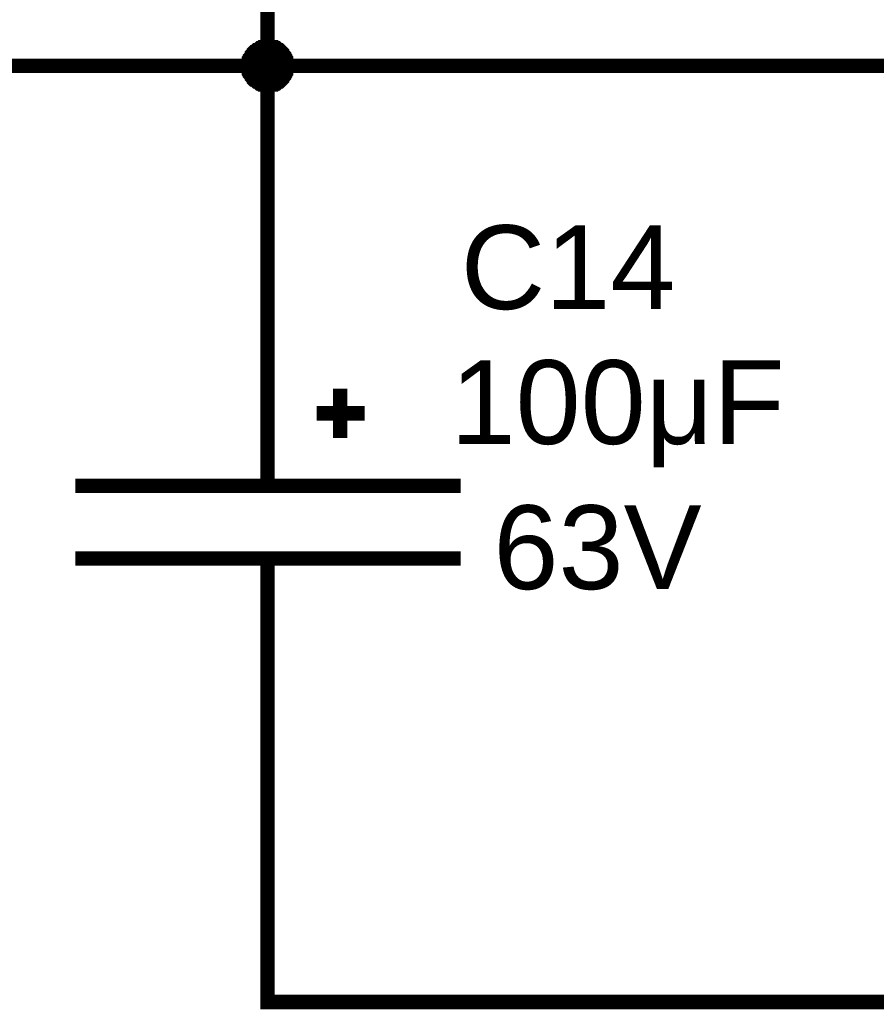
# Model space of a CAD drawing. Header units: millimetres. Extents: x 0 to 594, y 0 to 420.
# Drawn here: x 361.84 to 379.58, y 197.85 to 218.34 of the extents above; entities that cross this region are included whole.
import ezdxf

# ---------------------------------------------------------------- set-up
doc = ezdxf.new("R2010")
doc.units = ezdxf.units.MM
doc.layers.add('Sheet', color=255, linetype='Continuous')
doc.styles.get("Standard").update_dxf_attribs({"font": 'arial.ttf'})

msp = doc.modelspace()

# ---------------------------------------------------------------- linework, layer by layer
at = {"layer": 'Sheet', "color": 0}
for points, const_width in [([(326.082, 236.988), (366.974, 236.988), (366.974, 217.387)], 0.3), ([(366.467, 217.387), (366.467, 217.409), (366.467, 217.43), (366.467, 217.472), (366.467, 217.493), (366.488, 217.514), (366.488, 217.536), (366.488, 217.557), (366.509, 217.578), (366.509, 217.599), (366.53, 217.62), (366.551, 217.641), (366.551, 217.663), (366.572, 217.684), (366.594, 217.705), (366.594, 217.726), (366.615, 217.747), (366.636, 217.768), (366.657, 217.768), (366.678, 217.79), (366.699, 217.811), (366.72, 217.811), (366.742, 217.832), (366.763, 217.853), (366.784, 217.853), (366.805, 217.874), (366.826, 217.874), (366.847, 217.874), (366.869, 217.895), (366.89, 217.895), (366.932, 217.895), (366.953, 217.895), (366.974, 217.895)], 0.0991), ([(366.467, 217.387), (366.467, 217.409), (366.467, 217.43), (366.467, 217.472), (366.467, 217.493), (366.488, 217.514), (366.488, 217.536), (366.488, 217.557), (366.509, 217.578), (366.509, 217.599), (366.53, 217.62), (366.551, 217.641), (366.551, 217.663), (366.572, 217.684), (366.594, 217.705), (366.594, 217.726), (366.615, 217.747), (366.636, 217.768), (366.657, 217.768), (366.678, 217.79), (366.699, 217.811), (366.72, 217.811), (366.742, 217.832), (366.763, 217.853), (366.784, 217.853), (366.805, 217.874), (366.826, 217.874), (366.847, 217.874), (366.869, 217.895), (366.89, 217.895), (366.932, 217.895), (366.953, 217.895), (366.974, 217.895)], 0.0991), ([(366.467, 217.387), (366.467, 217.409), (366.467, 217.43), (366.467, 217.472), (366.467, 217.493), (366.488, 217.514), (366.488, 217.536), (366.488, 217.557), (366.509, 217.578), (366.509, 217.599), (366.53, 217.62), (366.551, 217.641), (366.551, 217.663), (366.572, 217.684), (366.594, 217.705), (366.594, 217.726), (366.615, 217.747), (366.636, 217.768), (366.657, 217.768), (366.678, 217.79), (366.699, 217.811), (366.72, 217.811), (366.742, 217.832), (366.763, 217.853), (366.784, 217.853), (366.805, 217.874), (366.826, 217.874), (366.847, 217.874), (366.869, 217.895), (366.89, 217.895), (366.932, 217.895), (366.953, 217.895), (366.974, 217.895)], 0.0991), ([(366.467, 217.387), (366.467, 217.409), (366.467, 217.43), (366.467, 217.472), (366.467, 217.493), (366.488, 217.514), (366.488, 217.536), (366.488, 217.557), (366.509, 217.578), (366.509, 217.599), (366.53, 217.62), (366.551, 217.641), (366.551, 217.663), (366.572, 217.684), (366.594, 217.705), (366.594, 217.726), (366.615, 217.747), (366.636, 217.768), (366.657, 217.768), (366.678, 217.79), (366.699, 217.811), (366.72, 217.811), (366.742, 217.832), (366.763, 217.853), (366.784, 217.853), (366.805, 217.874), (366.826, 217.874), (366.847, 217.874), (366.869, 217.895), (366.89, 217.895), (366.932, 217.895), (366.953, 217.895), (366.974, 217.895)], 0.0991), ([(366.467, 217.387), (366.467, 217.409), (366.467, 217.43), (366.467, 217.472), (366.467, 217.493), (366.488, 217.514), (366.488, 217.536), (366.488, 217.557), (366.509, 217.578), (366.509, 217.599), (366.53, 217.62), (366.551, 217.641), (366.551, 217.663), (366.572, 217.684), (366.594, 217.705), (366.594, 217.726), (366.615, 217.747), (366.636, 217.768), (366.657, 217.768), (366.678, 217.79), (366.699, 217.811), (366.72, 217.811), (366.742, 217.832), (366.763, 217.853), (366.784, 217.853), (366.805, 217.874), (366.826, 217.874), (366.847, 217.874), (366.869, 217.895), (366.89, 217.895), (366.932, 217.895), (366.953, 217.895), (366.974, 217.895)], 0.0991), ([(366.467, 217.387), (366.467, 217.409), (366.467, 217.43), (366.467, 217.472), (366.467, 217.493), (366.488, 217.514), (366.488, 217.536), (366.488, 217.557), (366.509, 217.578), (366.509, 217.599), (366.53, 217.62), (366.551, 217.641), (366.551, 217.663), (366.572, 217.684), (366.594, 217.705), (366.594, 217.726), (366.615, 217.747), (366.636, 217.768), (366.657, 217.768), (366.678, 217.79), (366.699, 217.811), (366.72, 217.811), (366.742, 217.832), (366.763, 217.853), (366.784, 217.853), (366.805, 217.874), (366.826, 217.874), (366.847, 217.874), (366.869, 217.895), (366.89, 217.895), (366.932, 217.895), (366.953, 217.895), (366.974, 217.895)], 0.0991), ([(366.467, 217.387), (366.467, 217.409), (366.467, 217.43), (366.467, 217.472), (366.467, 217.493), (366.488, 217.514), (366.488, 217.536), (366.488, 217.557), (366.509, 217.578), (366.509, 217.599), (366.53, 217.62), (366.551, 217.641), (366.551, 217.663), (366.572, 217.684), (366.594, 217.705), (366.594, 217.726), (366.615, 217.747), (366.636, 217.768), (366.657, 217.768), (366.678, 217.79), (366.699, 217.811), (366.72, 217.811), (366.742, 217.832), (366.763, 217.853), (366.784, 217.853), (366.805, 217.874), (366.826, 217.874), (366.847, 217.874), (366.869, 217.895), (366.89, 217.895), (366.932, 217.895), (366.953, 217.895), (366.974, 217.895)], 0.0991), ([(366.467, 217.387), (366.467, 217.409), (366.467, 217.43), (366.467, 217.472), (366.467, 217.493), (366.488, 217.514), (366.488, 217.536), (366.488, 217.557), (366.509, 217.578), (366.509, 217.599), (366.53, 217.62), (366.551, 217.641), (366.551, 217.663), (366.572, 217.684), (366.594, 217.705), (366.594, 217.726), (366.615, 217.747), (366.636, 217.768), (366.657, 217.768), (366.678, 217.79), (366.699, 217.811), (366.72, 217.811), (366.742, 217.832), (366.763, 217.853), (366.784, 217.853), (366.805, 217.874), (366.826, 217.874), (366.847, 217.874), (366.869, 217.895), (366.89, 217.895), (366.932, 217.895), (366.953, 217.895), (366.974, 217.895)], 0.0991), ([(366.467, 217.387), (366.467, 217.409), (366.467, 217.43), (366.467, 217.472), (366.467, 217.493), (366.488, 217.514), (366.488, 217.536), (366.488, 217.557), (366.509, 217.578), (366.509, 217.599), (366.53, 217.62), (366.551, 217.641), (366.551, 217.663), (366.572, 217.684), (366.594, 217.705), (366.594, 217.726), (366.615, 217.747), (366.636, 217.768), (366.657, 217.768), (366.678, 217.79), (366.699, 217.811), (366.72, 217.811), (366.742, 217.832), (366.763, 217.853), (366.784, 217.853), (366.805, 217.874), (366.826, 217.874), (366.847, 217.874), (366.869, 217.895), (366.89, 217.895), (366.932, 217.895), (366.953, 217.895), (366.974, 217.895)], 0.0991), ([(366.467, 217.387), (366.467, 217.409), (366.467, 217.43), (366.467, 217.472), (366.467, 217.493), (366.488, 217.514), (366.488, 217.536), (366.488, 217.557), (366.509, 217.578), (366.509, 217.599), (366.53, 217.62), (366.551, 217.641), (366.551, 217.663), (366.572, 217.684), (366.594, 217.705), (366.594, 217.726), (366.615, 217.747), (366.636, 217.768), (366.657, 217.768), (366.678, 217.79), (366.699, 217.811), (366.72, 217.811), (366.742, 217.832), (366.763, 217.853), (366.784, 217.853), (366.805, 217.874), (366.826, 217.874), (366.847, 217.874), (366.869, 217.895), (366.89, 217.895), (366.932, 217.895), (366.953, 217.895), (366.974, 217.895)], 0.0991), ([(366.467, 217.387), (366.467, 217.409), (366.467, 217.43), (366.467, 217.472), (366.467, 217.493), (366.488, 217.514), (366.488, 217.536), (366.488, 217.557), (366.509, 217.578), (366.509, 217.599), (366.53, 217.62), (366.551, 217.641), (366.551, 217.663), (366.572, 217.684), (366.594, 217.705), (366.594, 217.726), (366.615, 217.747), (366.636, 217.768), (366.657, 217.768), (366.678, 217.79), (366.699, 217.811), (366.72, 217.811), (366.742, 217.832), (366.763, 217.853), (366.784, 217.853), (366.805, 217.874), (366.826, 217.874), (366.847, 217.874), (366.869, 217.895), (366.89, 217.895), (366.932, 217.895), (366.953, 217.895), (366.974, 217.895)], 0.0991), ([(366.467, 217.387), (366.467, 217.409), (366.467, 217.43), (366.467, 217.472), (366.467, 217.493), (366.488, 217.514), (366.488, 217.536), (366.488, 217.557), (366.509, 217.578), (366.509, 217.599), (366.53, 217.62), (366.551, 217.641), (366.551, 217.663), (366.572, 217.684), (366.594, 217.705), (366.594, 217.726), (366.615, 217.747), (366.636, 217.768), (366.657, 217.768), (366.678, 217.79), (366.699, 217.811), (366.72, 217.811), (366.742, 217.832), (366.763, 217.853), (366.784, 217.853), (366.805, 217.874), (366.826, 217.874), (366.847, 217.874), (366.869, 217.895), (366.89, 217.895), (366.932, 217.895), (366.953, 217.895), (366.974, 217.895)], 0.0991), ([(366.974, 217.895), (366.974, 217.895)], 0.0991), ([(366.974, 217.895), (366.996, 217.895), (367.038, 217.895), (367.059, 217.895), (367.08, 217.895), (367.101, 217.874), (367.123, 217.874), (367.165, 217.874), (367.186, 217.853), (367.207, 217.853), (367.228, 217.832), (367.25, 217.811), (367.271, 217.811), (367.292, 217.79), (367.313, 217.768), (367.313, 217.768), (367.334, 217.747), (367.355, 217.726), (367.377, 217.705), (367.377, 217.684), (367.398, 217.663), (367.419, 217.641), (367.419, 217.62), (367.44, 217.599), (367.44, 217.578), (367.461, 217.557), (367.461, 217.536), (367.461, 217.514), (367.482, 217.493), (367.482, 217.472), (367.482, 217.43), (367.482, 217.409), (367.482, 217.387)], 0.0991), ([(366.974, 217.895), (366.974, 217.895)], 0.0991), ([(366.974, 217.895), (366.996, 217.895), (367.038, 217.895), (367.059, 217.895), (367.08, 217.895), (367.101, 217.874), (367.123, 217.874), (367.165, 217.874), (367.186, 217.853), (367.207, 217.853), (367.228, 217.832), (367.25, 217.811), (367.271, 217.811), (367.292, 217.79), (367.313, 217.768), (367.313, 217.768), (367.334, 217.747), (367.355, 217.726), (367.377, 217.705), (367.377, 217.684), (367.398, 217.663), (367.419, 217.641), (367.419, 217.62), (367.44, 217.599), (367.44, 217.578), (367.461, 217.557), (367.461, 217.536), (367.461, 217.514), (367.482, 217.493), (367.482, 217.472), (367.482, 217.43), (367.482, 217.409), (367.482, 217.387)], 0.0991), ([(366.974, 217.895), (366.974, 217.895)], 0.0991), ([(366.974, 217.895), (366.996, 217.895), (367.038, 217.895), (367.059, 217.895), (367.08, 217.895), (367.101, 217.874), (367.123, 217.874), (367.165, 217.874), (367.186, 217.853), (367.207, 217.853), (367.228, 217.832), (367.25, 217.811), (367.271, 217.811), (367.292, 217.79), (367.313, 217.768), (367.313, 217.768), (367.334, 217.747), (367.355, 217.726), (367.377, 217.705), (367.377, 217.684), (367.398, 217.663), (367.419, 217.641), (367.419, 217.62), (367.44, 217.599), (367.44, 217.578), (367.461, 217.557), (367.461, 217.536), (367.461, 217.514), (367.482, 217.493), (367.482, 217.472), (367.482, 217.43), (367.482, 217.409), (367.482, 217.387)], 0.0991), ([(366.974, 217.895), (366.974, 217.895)], 0.0991), ([(366.974, 217.895), (366.996, 217.895), (367.038, 217.895), (367.059, 217.895), (367.08, 217.895), (367.101, 217.874), (367.123, 217.874), (367.165, 217.874), (367.186, 217.853), (367.207, 217.853), (367.228, 217.832), (367.25, 217.811), (367.271, 217.811), (367.292, 217.79), (367.313, 217.768), (367.313, 217.768), (367.334, 217.747), (367.355, 217.726), (367.377, 217.705), (367.377, 217.684), (367.398, 217.663), (367.419, 217.641), (367.419, 217.62), (367.44, 217.599), (367.44, 217.578), (367.461, 217.557), (367.461, 217.536), (367.461, 217.514), (367.482, 217.493), (367.482, 217.472), (367.482, 217.43), (367.482, 217.409), (367.482, 217.387)], 0.0991), ([(366.974, 217.895), (366.974, 217.895)], 0.0991), ([(366.974, 217.895), (366.996, 217.895), (367.038, 217.895), (367.059, 217.895), (367.08, 217.895), (367.101, 217.874), (367.123, 217.874), (367.165, 217.874), (367.186, 217.853), (367.207, 217.853), (367.228, 217.832), (367.25, 217.811), (367.271, 217.811), (367.292, 217.79), (367.313, 217.768), (367.313, 217.768), (367.334, 217.747), (367.355, 217.726), (367.377, 217.705), (367.377, 217.684), (367.398, 217.663), (367.419, 217.641), (367.419, 217.62), (367.44, 217.599), (367.44, 217.578), (367.461, 217.557), (367.461, 217.536), (367.461, 217.514), (367.482, 217.493), (367.482, 217.472), (367.482, 217.43), (367.482, 217.409), (367.482, 217.387)], 0.0991), ([(366.974, 217.895), (366.974, 217.895)], 0.0991), ([(366.974, 217.895), (366.996, 217.895), (367.038, 217.895), (367.059, 217.895), (367.08, 217.895), (367.101, 217.874), (367.123, 217.874), (367.165, 217.874), (367.186, 217.853), (367.207, 217.853), (367.228, 217.832), (367.25, 217.811), (367.271, 217.811), (367.292, 217.79), (367.313, 217.768), (367.313, 217.768), (367.334, 217.747), (367.355, 217.726), (367.377, 217.705), (367.377, 217.684), (367.398, 217.663), (367.419, 217.641), (367.419, 217.62), (367.44, 217.599), (367.44, 217.578), (367.461, 217.557), (367.461, 217.536), (367.461, 217.514), (367.482, 217.493), (367.482, 217.472), (367.482, 217.43), (367.482, 217.409), (367.482, 217.387)], 0.0991), ([(366.974, 217.895), (366.974, 217.895)], 0.0991), ([(366.974, 217.895), (366.996, 217.895), (367.038, 217.895), (367.059, 217.895), (367.08, 217.895), (367.101, 217.874), (367.123, 217.874), (367.165, 217.874), (367.186, 217.853), (367.207, 217.853), (367.228, 217.832), (367.25, 217.811), (367.271, 217.811), (367.292, 217.79), (367.313, 217.768), (367.313, 217.768), (367.334, 217.747), (367.355, 217.726), (367.377, 217.705), (367.377, 217.684), (367.398, 217.663), (367.419, 217.641), (367.419, 217.62), (367.44, 217.599), (367.44, 217.578), (367.461, 217.557), (367.461, 217.536), (367.461, 217.514), (367.482, 217.493), (367.482, 217.472), (367.482, 217.43), (367.482, 217.409), (367.482, 217.387)], 0.0991), ([(366.974, 217.895), (366.974, 217.895)], 0.0991), ([(366.974, 217.895), (366.996, 217.895), (367.038, 217.895), (367.059, 217.895), (367.08, 217.895), (367.101, 217.874), (367.123, 217.874), (367.165, 217.874), (367.186, 217.853), (367.207, 217.853), (367.228, 217.832), (367.25, 217.811), (367.271, 217.811), (367.292, 217.79), (367.313, 217.768), (367.313, 217.768), (367.334, 217.747), (367.355, 217.726), (367.377, 217.705), (367.377, 217.684), (367.398, 217.663), (367.419, 217.641), (367.419, 217.62), (367.44, 217.599), (367.44, 217.578), (367.461, 217.557), (367.461, 217.536), (367.461, 217.514), (367.482, 217.493), (367.482, 217.472), (367.482, 217.43), (367.482, 217.409), (367.482, 217.387)], 0.0991), ([(366.974, 217.895), (366.974, 217.895)], 0.0991), ([(366.974, 217.895), (366.996, 217.895), (367.038, 217.895), (367.059, 217.895), (367.08, 217.895), (367.101, 217.874), (367.123, 217.874), (367.165, 217.874), (367.186, 217.853), (367.207, 217.853), (367.228, 217.832), (367.25, 217.811), (367.271, 217.811), (367.292, 217.79), (367.313, 217.768), (367.313, 217.768), (367.334, 217.747), (367.355, 217.726), (367.377, 217.705), (367.377, 217.684), (367.398, 217.663), (367.419, 217.641), (367.419, 217.62), (367.44, 217.599), (367.44, 217.578), (367.461, 217.557), (367.461, 217.536), (367.461, 217.514), (367.482, 217.493), (367.482, 217.472), (367.482, 217.43), (367.482, 217.409), (367.482, 217.387)], 0.0991), ([(366.974, 217.895), (366.974, 217.895)], 0.0991), ([(366.974, 217.895), (366.996, 217.895), (367.038, 217.895), (367.059, 217.895), (367.08, 217.895), (367.101, 217.874), (367.123, 217.874), (367.165, 217.874), (367.186, 217.853), (367.207, 217.853), (367.228, 217.832), (367.25, 217.811), (367.271, 217.811), (367.292, 217.79), (367.313, 217.768), (367.313, 217.768), (367.334, 217.747), (367.355, 217.726), (367.377, 217.705), (367.377, 217.684), (367.398, 217.663), (367.419, 217.641), (367.419, 217.62), (367.44, 217.599), (367.44, 217.578), (367.461, 217.557), (367.461, 217.536), (367.461, 217.514), (367.482, 217.493), (367.482, 217.472), (367.482, 217.43), (367.482, 217.409), (367.482, 217.387)], 0.0991), ([(366.974, 217.895), (366.974, 217.895)], 0.0991), ([(366.974, 217.895), (366.996, 217.895), (367.038, 217.895), (367.059, 217.895), (367.08, 217.895), (367.101, 217.874), (367.123, 217.874), (367.165, 217.874), (367.186, 217.853), (367.207, 217.853), (367.228, 217.832), (367.25, 217.811), (367.271, 217.811), (367.292, 217.79), (367.313, 217.768), (367.313, 217.768), (367.334, 217.747), (367.355, 217.726), (367.377, 217.705), (367.377, 217.684), (367.398, 217.663), (367.419, 217.641), (367.419, 217.62), (367.44, 217.599), (367.44, 217.578), (367.461, 217.557), (367.461, 217.536), (367.461, 217.514), (367.482, 217.493), (367.482, 217.472), (367.482, 217.43), (367.482, 217.409), (367.482, 217.387)], 0.0991), ([(366.974, 217.895), (366.974, 217.895)], 0.0991), ([(366.974, 217.895), (366.996, 217.895), (367.038, 217.895), (367.059, 217.895), (367.08, 217.895), (367.101, 217.874), (367.123, 217.874), (367.165, 217.874), (367.186, 217.853), (367.207, 217.853), (367.228, 217.832), (367.25, 217.811), (367.271, 217.811), (367.292, 217.79), (367.313, 217.768), (367.313, 217.768), (367.334, 217.747), (367.355, 217.726), (367.377, 217.705), (367.377, 217.684), (367.398, 217.663), (367.419, 217.641), (367.419, 217.62), (367.44, 217.599), (367.44, 217.578), (367.461, 217.557), (367.461, 217.536), (367.461, 217.514), (367.482, 217.493), (367.482, 217.472), (367.482, 217.43), (367.482, 217.409), (367.482, 217.387)], 0.0991), ([(360.582, 217.387), (365.578, 217.387)], 0.3), ([(365.578, 217.387), (366.974, 217.387), (366.974, 211.693)], 0.3), ([(366.974, 216.879), (366.953, 216.879), (366.932, 216.879), (366.89, 216.879), (366.869, 216.879), (366.847, 216.901), (366.826, 216.901), (366.805, 216.901), (366.784, 216.922), (366.763, 216.922), (366.742, 216.943), (366.72, 216.964), (366.699, 216.964), (366.678, 216.985), (366.657, 217.006), (366.636, 217.006), (366.615, 217.028), (366.594, 217.049), (366.594, 217.07), (366.572, 217.091), (366.551, 217.112), (366.551, 217.133), (366.53, 217.155), (366.509, 217.176), (366.509, 217.197), (366.488, 217.218), (366.488, 217.239), (366.488, 217.26), (366.467, 217.282), (366.467, 217.303), (366.467, 217.345), (366.467, 217.366), (366.467, 217.387)], 0.0991), ([(366.467, 217.387), (366.467, 217.387)], 0.0991), ([(366.974, 216.879), (366.953, 216.879), (366.932, 216.879), (366.89, 216.879), (366.869, 216.879), (366.847, 216.901), (366.826, 216.901), (366.805, 216.901), (366.784, 216.922), (366.763, 216.922), (366.742, 216.943), (366.72, 216.964), (366.699, 216.964), (366.678, 216.985), (366.657, 217.006), (366.636, 217.006), (366.615, 217.028), (366.594, 217.049), (366.594, 217.07), (366.572, 217.091), (366.551, 217.112), (366.551, 217.133), (366.53, 217.155), (366.509, 217.176), (366.509, 217.197), (366.488, 217.218), (366.488, 217.239), (366.488, 217.26), (366.467, 217.282), (366.467, 217.303), (366.467, 217.345), (366.467, 217.366), (366.467, 217.387)], 0.0991), ([(366.467, 217.387), (366.467, 217.387)], 0.0991), ([(366.974, 216.879), (366.953, 216.879), (366.932, 216.879), (366.89, 216.879), (366.869, 216.879), (366.847, 216.901), (366.826, 216.901), (366.805, 216.901), (366.784, 216.922), (366.763, 216.922), (366.742, 216.943), (366.72, 216.964), (366.699, 216.964), (366.678, 216.985), (366.657, 217.006), (366.636, 217.006), (366.615, 217.028), (366.594, 217.049), (366.594, 217.07), (366.572, 217.091), (366.551, 217.112), (366.551, 217.133), (366.53, 217.155), (366.509, 217.176), (366.509, 217.197), (366.488, 217.218), (366.488, 217.239), (366.488, 217.26), (366.467, 217.282), (366.467, 217.303), (366.467, 217.345), (366.467, 217.366), (366.467, 217.387)], 0.0991), ([(366.467, 217.387), (366.467, 217.387)], 0.0991), ([(366.974, 216.879), (366.953, 216.879), (366.932, 216.879), (366.89, 216.879), (366.869, 216.879), (366.847, 216.901), (366.826, 216.901), (366.805, 216.901), (366.784, 216.922), (366.763, 216.922), (366.742, 216.943), (366.72, 216.964), (366.699, 216.964), (366.678, 216.985), (366.657, 217.006), (366.636, 217.006), (366.615, 217.028), (366.594, 217.049), (366.594, 217.07), (366.572, 217.091), (366.551, 217.112), (366.551, 217.133), (366.53, 217.155), (366.509, 217.176), (366.509, 217.197), (366.488, 217.218), (366.488, 217.239), (366.488, 217.26), (366.467, 217.282), (366.467, 217.303), (366.467, 217.345), (366.467, 217.366), (366.467, 217.387)], 0.0991), ([(366.467, 217.387), (366.467, 217.387)], 0.0991), ([(366.974, 216.879), (366.953, 216.879), (366.932, 216.879), (366.89, 216.879), (366.869, 216.879), (366.847, 216.901), (366.826, 216.901), (366.805, 216.901), (366.784, 216.922), (366.763, 216.922), (366.742, 216.943), (366.72, 216.964), (366.699, 216.964), (366.678, 216.985), (366.657, 217.006), (366.636, 217.006), (366.615, 217.028), (366.594, 217.049), (366.594, 217.07), (366.572, 217.091), (366.551, 217.112), (366.551, 217.133), (366.53, 217.155), (366.509, 217.176), (366.509, 217.197), (366.488, 217.218), (366.488, 217.239), (366.488, 217.26), (366.467, 217.282), (366.467, 217.303), (366.467, 217.345), (366.467, 217.366), (366.467, 217.387)], 0.0991), ([(366.467, 217.387), (366.467, 217.387)], 0.0991), ([(366.974, 216.879), (366.953, 216.879), (366.932, 216.879), (366.89, 216.879), (366.869, 216.879), (366.847, 216.901), (366.826, 216.901), (366.805, 216.901), (366.784, 216.922), (366.763, 216.922), (366.742, 216.943), (366.72, 216.964), (366.699, 216.964), (366.678, 216.985), (366.657, 217.006), (366.636, 217.006), (366.615, 217.028), (366.594, 217.049), (366.594, 217.07), (366.572, 217.091), (366.551, 217.112), (366.551, 217.133), (366.53, 217.155), (366.509, 217.176), (366.509, 217.197), (366.488, 217.218), (366.488, 217.239), (366.488, 217.26), (366.467, 217.282), (366.467, 217.303), (366.467, 217.345), (366.467, 217.366), (366.467, 217.387)], 0.0991), ([(366.467, 217.387), (366.467, 217.387)], 0.0991), ([(366.974, 216.879), (366.953, 216.879), (366.932, 216.879), (366.89, 216.879), (366.869, 216.879), (366.847, 216.901), (366.826, 216.901), (366.805, 216.901), (366.784, 216.922), (366.763, 216.922), (366.742, 216.943), (366.72, 216.964), (366.699, 216.964), (366.678, 216.985), (366.657, 217.006), (366.636, 217.006), (366.615, 217.028), (366.594, 217.049), (366.594, 217.07), (366.572, 217.091), (366.551, 217.112), (366.551, 217.133), (366.53, 217.155), (366.509, 217.176), (366.509, 217.197), (366.488, 217.218), (366.488, 217.239), (366.488, 217.26), (366.467, 217.282), (366.467, 217.303), (366.467, 217.345), (366.467, 217.366), (366.467, 217.387)], 0.0991), ([(366.467, 217.387), (366.467, 217.387)], 0.0991), ([(366.974, 216.879), (366.953, 216.879), (366.932, 216.879), (366.89, 216.879), (366.869, 216.879), (366.847, 216.901), (366.826, 216.901), (366.805, 216.901), (366.784, 216.922), (366.763, 216.922), (366.742, 216.943), (366.72, 216.964), (366.699, 216.964), (366.678, 216.985), (366.657, 217.006), (366.636, 217.006), (366.615, 217.028), (366.594, 217.049), (366.594, 217.07), (366.572, 217.091), (366.551, 217.112), (366.551, 217.133), (366.53, 217.155), (366.509, 217.176), (366.509, 217.197), (366.488, 217.218), (366.488, 217.239), (366.488, 217.26), (366.467, 217.282), (366.467, 217.303), (366.467, 217.345), (366.467, 217.366), (366.467, 217.387)], 0.0991), ([(366.467, 217.387), (366.467, 217.387)], 0.0991), ([(366.974, 216.879), (366.953, 216.879), (366.932, 216.879), (366.89, 216.879), (366.869, 216.879), (366.847, 216.901), (366.826, 216.901), (366.805, 216.901), (366.784, 216.922), (366.763, 216.922), (366.742, 216.943), (366.72, 216.964), (366.699, 216.964), (366.678, 216.985), (366.657, 217.006), (366.636, 217.006), (366.615, 217.028), (366.594, 217.049), (366.594, 217.07), (366.572, 217.091), (366.551, 217.112), (366.551, 217.133), (366.53, 217.155), (366.509, 217.176), (366.509, 217.197), (366.488, 217.218), (366.488, 217.239), (366.488, 217.26), (366.467, 217.282), (366.467, 217.303), (366.467, 217.345), (366.467, 217.366), (366.467, 217.387)], 0.0991), ([(366.467, 217.387), (366.467, 217.387)], 0.0991), ([(366.974, 216.879), (366.953, 216.879), (366.932, 216.879), (366.89, 216.879), (366.869, 216.879), (366.847, 216.901), (366.826, 216.901), (366.805, 216.901), (366.784, 216.922), (366.763, 216.922), (366.742, 216.943), (366.72, 216.964), (366.699, 216.964), (366.678, 216.985), (366.657, 217.006), (366.636, 217.006), (366.615, 217.028), (366.594, 217.049), (366.594, 217.07), (366.572, 217.091), (366.551, 217.112), (366.551, 217.133), (366.53, 217.155), (366.509, 217.176), (366.509, 217.197), (366.488, 217.218), (366.488, 217.239), (366.488, 217.26), (366.467, 217.282), (366.467, 217.303), (366.467, 217.345), (366.467, 217.366), (366.467, 217.387)], 0.0991), ([(366.467, 217.387), (366.467, 217.387)], 0.0991), ([(366.974, 216.879), (366.953, 216.879), (366.932, 216.879), (366.89, 216.879), (366.869, 216.879), (366.847, 216.901), (366.826, 216.901), (366.805, 216.901), (366.784, 216.922), (366.763, 216.922), (366.742, 216.943), (366.72, 216.964), (366.699, 216.964), (366.678, 216.985), (366.657, 217.006), (366.636, 217.006), (366.615, 217.028), (366.594, 217.049), (366.594, 217.07), (366.572, 217.091), (366.551, 217.112), (366.551, 217.133), (366.53, 217.155), (366.509, 217.176), (366.509, 217.197), (366.488, 217.218), (366.488, 217.239), (366.488, 217.26), (366.467, 217.282), (366.467, 217.303), (366.467, 217.345), (366.467, 217.366), (366.467, 217.387)], 0.0991), ([(366.467, 217.387), (366.467, 217.387)], 0.0991), ([(366.974, 216.879), (366.953, 216.879), (366.932, 216.879), (366.89, 216.879), (366.869, 216.879), (366.847, 216.901), (366.826, 216.901), (366.805, 216.901), (366.784, 216.922), (366.763, 216.922), (366.742, 216.943), (366.72, 216.964), (366.699, 216.964), (366.678, 216.985), (366.657, 217.006), (366.636, 217.006), (366.615, 217.028), (366.594, 217.049), (366.594, 217.07), (366.572, 217.091), (366.551, 217.112), (366.551, 217.133), (366.53, 217.155), (366.509, 217.176), (366.509, 217.197), (366.488, 217.218), (366.488, 217.239), (366.488, 217.26), (366.467, 217.282), (366.467, 217.303), (366.467, 217.345), (366.467, 217.366), (366.467, 217.387)], 0.0991), ([(366.467, 217.387), (366.467, 217.387)], 0.0991), ([(366.974, 217.387), (385.981, 217.387), (404.988, 217.387)], 0.3), ([(367.482, 217.387), (367.482, 217.366), (367.482, 217.345), (367.482, 217.303), (367.482, 217.282), (367.461, 217.26), (367.461, 217.239), (367.461, 217.218), (367.44, 217.197), (367.44, 217.176), (367.419, 217.155), (367.419, 217.133), (367.398, 217.112), (367.377, 217.091), (367.377, 217.07), (367.355, 217.049), (367.334, 217.028), (367.313, 217.006), (367.313, 217.006), (367.292, 216.985), (367.271, 216.964), (367.25, 216.964), (367.228, 216.943), (367.207, 216.922), (367.186, 216.922), (367.165, 216.901), (367.123, 216.901), (367.101, 216.901), (367.08, 216.879), (367.059, 216.879), (367.038, 216.879), (366.996, 216.879), (366.974, 216.879)], 0.0991), ([(367.482, 217.387), (367.482, 217.366), (367.482, 217.345), (367.482, 217.303), (367.482, 217.282), (367.461, 217.26), (367.461, 217.239), (367.461, 217.218), (367.44, 217.197), (367.44, 217.176), (367.419, 217.155), (367.419, 217.133), (367.398, 217.112), (367.377, 217.091), (367.377, 217.07), (367.355, 217.049), (367.334, 217.028), (367.313, 217.006), (367.313, 217.006), (367.292, 216.985), (367.271, 216.964), (367.25, 216.964), (367.228, 216.943), (367.207, 216.922), (367.186, 216.922), (367.165, 216.901), (367.123, 216.901), (367.101, 216.901), (367.08, 216.879), (367.059, 216.879), (367.038, 216.879), (366.996, 216.879), (366.974, 216.879)], 0.0991), ([(367.482, 217.387), (367.482, 217.366), (367.482, 217.345), (367.482, 217.303), (367.482, 217.282), (367.461, 217.26), (367.461, 217.239), (367.461, 217.218), (367.44, 217.197), (367.44, 217.176), (367.419, 217.155), (367.419, 217.133), (367.398, 217.112), (367.377, 217.091), (367.377, 217.07), (367.355, 217.049), (367.334, 217.028), (367.313, 217.006), (367.313, 217.006), (367.292, 216.985), (367.271, 216.964), (367.25, 216.964), (367.228, 216.943), (367.207, 216.922), (367.186, 216.922), (367.165, 216.901), (367.123, 216.901), (367.101, 216.901), (367.08, 216.879), (367.059, 216.879), (367.038, 216.879), (366.996, 216.879), (366.974, 216.879)], 0.0991), ([(367.482, 217.387), (367.482, 217.366), (367.482, 217.345), (367.482, 217.303), (367.482, 217.282), (367.461, 217.26), (367.461, 217.239), (367.461, 217.218), (367.44, 217.197), (367.44, 217.176), (367.419, 217.155), (367.419, 217.133), (367.398, 217.112), (367.377, 217.091), (367.377, 217.07), (367.355, 217.049), (367.334, 217.028), (367.313, 217.006), (367.313, 217.006), (367.292, 216.985), (367.271, 216.964), (367.25, 216.964), (367.228, 216.943), (367.207, 216.922), (367.186, 216.922), (367.165, 216.901), (367.123, 216.901), (367.101, 216.901), (367.08, 216.879), (367.059, 216.879), (367.038, 216.879), (366.996, 216.879), (366.974, 216.879)], 0.0991), ([(367.482, 217.387), (367.482, 217.366), (367.482, 217.345), (367.482, 217.303), (367.482, 217.282), (367.461, 217.26), (367.461, 217.239), (367.461, 217.218), (367.44, 217.197), (367.44, 217.176), (367.419, 217.155), (367.419, 217.133), (367.398, 217.112), (367.377, 217.091), (367.377, 217.07), (367.355, 217.049), (367.334, 217.028), (367.313, 217.006), (367.313, 217.006), (367.292, 216.985), (367.271, 216.964), (367.25, 216.964), (367.228, 216.943), (367.207, 216.922), (367.186, 216.922), (367.165, 216.901), (367.123, 216.901), (367.101, 216.901), (367.08, 216.879), (367.059, 216.879), (367.038, 216.879), (366.996, 216.879), (366.974, 216.879)], 0.0991), ([(367.482, 217.387), (367.482, 217.366), (367.482, 217.345), (367.482, 217.303), (367.482, 217.282), (367.461, 217.26), (367.461, 217.239), (367.461, 217.218), (367.44, 217.197), (367.44, 217.176), (367.419, 217.155), (367.419, 217.133), (367.398, 217.112), (367.377, 217.091), (367.377, 217.07), (367.355, 217.049), (367.334, 217.028), (367.313, 217.006), (367.313, 217.006), (367.292, 216.985), (367.271, 216.964), (367.25, 216.964), (367.228, 216.943), (367.207, 216.922), (367.186, 216.922), (367.165, 216.901), (367.123, 216.901), (367.101, 216.901), (367.08, 216.879), (367.059, 216.879), (367.038, 216.879), (366.996, 216.879), (366.974, 216.879)], 0.0991), ([(367.482, 217.387), (367.482, 217.366), (367.482, 217.345), (367.482, 217.303), (367.482, 217.282), (367.461, 217.26), (367.461, 217.239), (367.461, 217.218), (367.44, 217.197), (367.44, 217.176), (367.419, 217.155), (367.419, 217.133), (367.398, 217.112), (367.377, 217.091), (367.377, 217.07), (367.355, 217.049), (367.334, 217.028), (367.313, 217.006), (367.313, 217.006), (367.292, 216.985), (367.271, 216.964), (367.25, 216.964), (367.228, 216.943), (367.207, 216.922), (367.186, 216.922), (367.165, 216.901), (367.123, 216.901), (367.101, 216.901), (367.08, 216.879), (367.059, 216.879), (367.038, 216.879), (366.996, 216.879), (366.974, 216.879)], 0.0991), ([(367.482, 217.387), (367.482, 217.366), (367.482, 217.345), (367.482, 217.303), (367.482, 217.282), (367.461, 217.26), (367.461, 217.239), (367.461, 217.218), (367.44, 217.197), (367.44, 217.176), (367.419, 217.155), (367.419, 217.133), (367.398, 217.112), (367.377, 217.091), (367.377, 217.07), (367.355, 217.049), (367.334, 217.028), (367.313, 217.006), (367.313, 217.006), (367.292, 216.985), (367.271, 216.964), (367.25, 216.964), (367.228, 216.943), (367.207, 216.922), (367.186, 216.922), (367.165, 216.901), (367.123, 216.901), (367.101, 216.901), (367.08, 216.879), (367.059, 216.879), (367.038, 216.879), (366.996, 216.879), (366.974, 216.879)], 0.0991), ([(367.482, 217.387), (367.482, 217.366), (367.482, 217.345), (367.482, 217.303), (367.482, 217.282), (367.461, 217.26), (367.461, 217.239), (367.461, 217.218), (367.44, 217.197), (367.44, 217.176), (367.419, 217.155), (367.419, 217.133), (367.398, 217.112), (367.377, 217.091), (367.377, 217.07), (367.355, 217.049), (367.334, 217.028), (367.313, 217.006), (367.313, 217.006), (367.292, 216.985), (367.271, 216.964), (367.25, 216.964), (367.228, 216.943), (367.207, 216.922), (367.186, 216.922), (367.165, 216.901), (367.123, 216.901), (367.101, 216.901), (367.08, 216.879), (367.059, 216.879), (367.038, 216.879), (366.996, 216.879), (366.974, 216.879)], 0.0991), ([(367.482, 217.387), (367.482, 217.366), (367.482, 217.345), (367.482, 217.303), (367.482, 217.282), (367.461, 217.26), (367.461, 217.239), (367.461, 217.218), (367.44, 217.197), (367.44, 217.176), (367.419, 217.155), (367.419, 217.133), (367.398, 217.112), (367.377, 217.091), (367.377, 217.07), (367.355, 217.049), (367.334, 217.028), (367.313, 217.006), (367.313, 217.006), (367.292, 216.985), (367.271, 216.964), (367.25, 216.964), (367.228, 216.943), (367.207, 216.922), (367.186, 216.922), (367.165, 216.901), (367.123, 216.901), (367.101, 216.901), (367.08, 216.879), (367.059, 216.879), (367.038, 216.879), (366.996, 216.879), (366.974, 216.879)], 0.0991), ([(367.482, 217.387), (367.482, 217.366), (367.482, 217.345), (367.482, 217.303), (367.482, 217.282), (367.461, 217.26), (367.461, 217.239), (367.461, 217.218), (367.44, 217.197), (367.44, 217.176), (367.419, 217.155), (367.419, 217.133), (367.398, 217.112), (367.377, 217.091), (367.377, 217.07), (367.355, 217.049), (367.334, 217.028), (367.313, 217.006), (367.313, 217.006), (367.292, 216.985), (367.271, 216.964), (367.25, 216.964), (367.228, 216.943), (367.207, 216.922), (367.186, 216.922), (367.165, 216.901), (367.123, 216.901), (367.101, 216.901), (367.08, 216.879), (367.059, 216.879), (367.038, 216.879), (366.996, 216.879), (366.974, 216.879)], 0.0991), ([(367.482, 217.387), (367.482, 217.366), (367.482, 217.345), (367.482, 217.303), (367.482, 217.282), (367.461, 217.26), (367.461, 217.239), (367.461, 217.218), (367.44, 217.197), (367.44, 217.176), (367.419, 217.155), (367.419, 217.133), (367.398, 217.112), (367.377, 217.091), (367.377, 217.07), (367.355, 217.049), (367.334, 217.028), (367.313, 217.006), (367.313, 217.006), (367.292, 216.985), (367.271, 216.964), (367.25, 216.964), (367.228, 216.943), (367.207, 216.922), (367.186, 216.922), (367.165, 216.901), (367.123, 216.901), (367.101, 216.901), (367.08, 216.879), (367.059, 216.879), (367.038, 216.879), (366.996, 216.879), (366.974, 216.879)], 0.0991), ([(367.482, 217.387), (367.482, 217.387), (367.482, 217.387), (367.482, 217.387), (367.482, 217.387), (367.482, 217.387), (367.482, 217.387), (367.482, 217.387), (367.482, 217.387), (367.482, 217.387), (367.482, 217.387), (367.482, 217.387), (367.482, 217.387), (367.482, 217.387), (367.482, 217.387), (367.482, 217.387), (367.482, 217.387), (367.482, 217.387), (367.482, 217.387), (367.482, 217.387), (367.482, 217.387), (367.482, 217.387), (367.482, 217.387), (367.482, 217.387), (367.482, 217.387), (367.482, 217.387), (367.482, 217.387), (367.482, 217.387), (367.482, 217.387), (367.482, 217.387), (367.482, 217.387), (367.482, 217.387), (367.482, 217.387)], 0.0991), ([(367.482, 217.387), (367.482, 217.387)], 0.0991), ([(367.482, 217.387), (367.482, 217.387), (367.482, 217.387), (367.482, 217.387), (367.482, 217.387), (367.482, 217.387), (367.482, 217.387), (367.482, 217.387), (367.482, 217.387), (367.482, 217.387), (367.482, 217.387), (367.482, 217.387), (367.482, 217.387), (367.482, 217.387), (367.482, 217.387), (367.482, 217.387), (367.482, 217.387), (367.482, 217.387), (367.482, 217.387), (367.482, 217.387), (367.482, 217.387), (367.482, 217.387), (367.482, 217.387), (367.482, 217.387), (367.482, 217.387), (367.482, 217.387), (367.482, 217.387), (367.482, 217.387), (367.482, 217.387), (367.482, 217.387), (367.482, 217.387), (367.482, 217.387), (367.482, 217.387)], 0.0991), ([(367.482, 217.387), (367.482, 217.387)], 0.0991), ([(367.482, 217.387), (367.482, 217.387), (367.482, 217.387), (367.482, 217.387), (367.482, 217.387), (367.482, 217.387), (367.482, 217.387), (367.482, 217.387), (367.482, 217.387), (367.482, 217.387), (367.482, 217.387), (367.482, 217.387), (367.482, 217.387), (367.482, 217.387), (367.482, 217.387), (367.482, 217.387), (367.482, 217.387), (367.482, 217.387), (367.482, 217.387), (367.482, 217.387), (367.482, 217.387), (367.482, 217.387), (367.482, 217.387), (367.482, 217.387), (367.482, 217.387), (367.482, 217.387), (367.482, 217.387), (367.482, 217.387), (367.482, 217.387), (367.482, 217.387), (367.482, 217.387), (367.482, 217.387), (367.482, 217.387)], 0.0991), ([(367.482, 217.387), (367.482, 217.387)], 0.0991), ([(367.482, 217.387), (367.482, 217.387), (367.482, 217.387), (367.482, 217.387), (367.482, 217.387), (367.482, 217.387), (367.482, 217.387), (367.482, 217.387), (367.482, 217.387), (367.482, 217.387), (367.482, 217.387), (367.482, 217.387), (367.482, 217.387), (367.482, 217.387), (367.482, 217.387), (367.482, 217.387), (367.482, 217.387), (367.482, 217.387), (367.482, 217.387), (367.482, 217.387), (367.482, 217.387), (367.482, 217.387), (367.482, 217.387), (367.482, 217.387), (367.482, 217.387), (367.482, 217.387), (367.482, 217.387), (367.482, 217.387), (367.482, 217.387), (367.482, 217.387), (367.482, 217.387), (367.482, 217.387), (367.482, 217.387)], 0.0991), ([(367.482, 217.387), (367.482, 217.387)], 0.0991), ([(367.482, 217.387), (367.482, 217.387), (367.482, 217.387), (367.482, 217.387), (367.482, 217.387), (367.482, 217.387), (367.482, 217.387), (367.482, 217.387), (367.482, 217.387), (367.482, 217.387), (367.482, 217.387), (367.482, 217.387), (367.482, 217.387), (367.482, 217.387), (367.482, 217.387), (367.482, 217.387), (367.482, 217.387), (367.482, 217.387), (367.482, 217.387), (367.482, 217.387), (367.482, 217.387), (367.482, 217.387), (367.482, 217.387), (367.482, 217.387), (367.482, 217.387), (367.482, 217.387), (367.482, 217.387), (367.482, 217.387), (367.482, 217.387), (367.482, 217.387), (367.482, 217.387), (367.482, 217.387), (367.482, 217.387)], 0.0991), ([(367.482, 217.387), (367.482, 217.387)], 0.0991), ([(367.482, 217.387), (367.482, 217.387), (367.482, 217.387), (367.482, 217.387), (367.482, 217.387), (367.482, 217.387), (367.482, 217.387), (367.482, 217.387), (367.482, 217.387), (367.482, 217.387), (367.482, 217.387), (367.482, 217.387), (367.482, 217.387), (367.482, 217.387), (367.482, 217.387), (367.482, 217.387), (367.482, 217.387), (367.482, 217.387), (367.482, 217.387), (367.482, 217.387), (367.482, 217.387), (367.482, 217.387), (367.482, 217.387), (367.482, 217.387), (367.482, 217.387), (367.482, 217.387), (367.482, 217.387), (367.482, 217.387), (367.482, 217.387), (367.482, 217.387), (367.482, 217.387), (367.482, 217.387), (367.482, 217.387)], 0.0991), ([(367.482, 217.387), (367.482, 217.387)], 0.0991), ([(367.482, 217.387), (367.482, 217.387), (367.482, 217.387), (367.482, 217.387), (367.482, 217.387), (367.482, 217.387), (367.482, 217.387), (367.482, 217.387), (367.482, 217.387), (367.482, 217.387), (367.482, 217.387), (367.482, 217.387), (367.482, 217.387), (367.482, 217.387), (367.482, 217.387), (367.482, 217.387), (367.482, 217.387), (367.482, 217.387), (367.482, 217.387), (367.482, 217.387), (367.482, 217.387), (367.482, 217.387), (367.482, 217.387), (367.482, 217.387), (367.482, 217.387), (367.482, 217.387), (367.482, 217.387), (367.482, 217.387), (367.482, 217.387), (367.482, 217.387), (367.482, 217.387), (367.482, 217.387), (367.482, 217.387)], 0.0991), ([(367.482, 217.387), (367.482, 217.387)], 0.0991), ([(367.482, 217.387), (367.482, 217.387), (367.482, 217.387), (367.482, 217.387), (367.482, 217.387), (367.482, 217.387), (367.482, 217.387), (367.482, 217.387), (367.482, 217.387), (367.482, 217.387), (367.482, 217.387), (367.482, 217.387), (367.482, 217.387), (367.482, 217.387), (367.482, 217.387), (367.482, 217.387), (367.482, 217.387), (367.482, 217.387), (367.482, 217.387), (367.482, 217.387), (367.482, 217.387), (367.482, 217.387), (367.482, 217.387), (367.482, 217.387), (367.482, 217.387), (367.482, 217.387), (367.482, 217.387), (367.482, 217.387), (367.482, 217.387), (367.482, 217.387), (367.482, 217.387), (367.482, 217.387), (367.482, 217.387)], 0.0991), ([(367.482, 217.387), (367.482, 217.387)], 0.0991), ([(367.482, 217.387), (367.482, 217.387), (367.482, 217.387), (367.482, 217.387), (367.482, 217.387), (367.482, 217.387), (367.482, 217.387), (367.482, 217.387), (367.482, 217.387), (367.482, 217.387), (367.482, 217.387), (367.482, 217.387), (367.482, 217.387), (367.482, 217.387), (367.482, 217.387), (367.482, 217.387), (367.482, 217.387), (367.482, 217.387), (367.482, 217.387), (367.482, 217.387), (367.482, 217.387), (367.482, 217.387), (367.482, 217.387), (367.482, 217.387), (367.482, 217.387), (367.482, 217.387), (367.482, 217.387), (367.482, 217.387), (367.482, 217.387), (367.482, 217.387), (367.482, 217.387), (367.482, 217.387), (367.482, 217.387)], 0.0991), ([(367.482, 217.387), (367.482, 217.387)], 0.0991), ([(367.482, 217.387), (367.482, 217.387), (367.482, 217.387), (367.482, 217.387), (367.482, 217.387), (367.482, 217.387), (367.482, 217.387), (367.482, 217.387), (367.482, 217.387), (367.482, 217.387), (367.482, 217.387), (367.482, 217.387), (367.482, 217.387), (367.482, 217.387), (367.482, 217.387), (367.482, 217.387), (367.482, 217.387), (367.482, 217.387), (367.482, 217.387), (367.482, 217.387), (367.482, 217.387), (367.482, 217.387), (367.482, 217.387), (367.482, 217.387), (367.482, 217.387), (367.482, 217.387), (367.482, 217.387), (367.482, 217.387), (367.482, 217.387), (367.482, 217.387), (367.482, 217.387), (367.482, 217.387), (367.482, 217.387)], 0.0991), ([(367.482, 217.387), (367.482, 217.387)], 0.0991), ([(367.482, 217.387), (367.482, 217.387), (367.482, 217.387), (367.482, 217.387), (367.482, 217.387), (367.482, 217.387), (367.482, 217.387), (367.482, 217.387), (367.482, 217.387), (367.482, 217.387), (367.482, 217.387), (367.482, 217.387), (367.482, 217.387), (367.482, 217.387), (367.482, 217.387), (367.482, 217.387), (367.482, 217.387), (367.482, 217.387), (367.482, 217.387), (367.482, 217.387), (367.482, 217.387), (367.482, 217.387), (367.482, 217.387), (367.482, 217.387), (367.482, 217.387), (367.482, 217.387), (367.482, 217.387), (367.482, 217.387), (367.482, 217.387), (367.482, 217.387), (367.482, 217.387), (367.482, 217.387), (367.482, 217.387)], 0.0991), ([(367.482, 217.387), (367.482, 217.387)], 0.0991), ([(367.482, 217.387), (367.482, 217.387), (367.482, 217.387), (367.482, 217.387), (367.482, 217.387), (367.482, 217.387), (367.482, 217.387), (367.482, 217.387), (367.482, 217.387), (367.482, 217.387), (367.482, 217.387), (367.482, 217.387), (367.482, 217.387), (367.482, 217.387), (367.482, 217.387), (367.482, 217.387), (367.482, 217.387), (367.482, 217.387), (367.482, 217.387), (367.482, 217.387), (367.482, 217.387), (367.482, 217.387), (367.482, 217.387), (367.482, 217.387), (367.482, 217.387), (367.482, 217.387), (367.482, 217.387), (367.482, 217.387), (367.482, 217.387), (367.482, 217.387), (367.482, 217.387), (367.482, 217.387), (367.482, 217.387)], 0.0991), ([(367.482, 217.387), (367.482, 217.387)], 0.0991), ([(366.974, 208.688), (366.974, 211.693)], 0.3), ([(368.477, 210.699), (368.477, 209.682)], 0.3), ([(368.985, 210.191), (367.99, 210.191)], 0.3), ([(362.995, 208.688), (366.974, 208.688)], 0.3), ([(366.974, 208.688), (370.975, 208.688)], 0.3), ([(362.995, 207.185), (366.974, 207.185)], 0.3), ([(366.974, 207.185), (370.975, 207.185)], 0.3), ([(366.974, 207.185), (366.974, 204.2)], 0.3), ([(366.974, 204.2), (366.974, 197.998), (385.981, 197.998), (404.988, 197.998), (404.988, 204.2)], 0.3)]:
    msp.add_lwpolyline(points, dxfattribs=dict(at, const_width=const_width))
at = {"layer": 'Sheet', "color": 0, "const_width": 0.508}
msp.add_lwpolyline([(366.725, 217.4, 1), (367.233, 217.4, 1)], format="xyb", close=True, dxfattribs=at)

# ---------------------------------------------------------------- texts
at = {"layer": 'Sheet', "color": 0}
for s, p in [('C14', (370.975, 212.35)), ('100μF', (370.763, 209.555)), ('63V', (371.652, 206.55))]:
    msp.add_text(s, height=1.7357, dxfattribs=at).set_placement(p)

doc.saveas('drawing.dxf')
